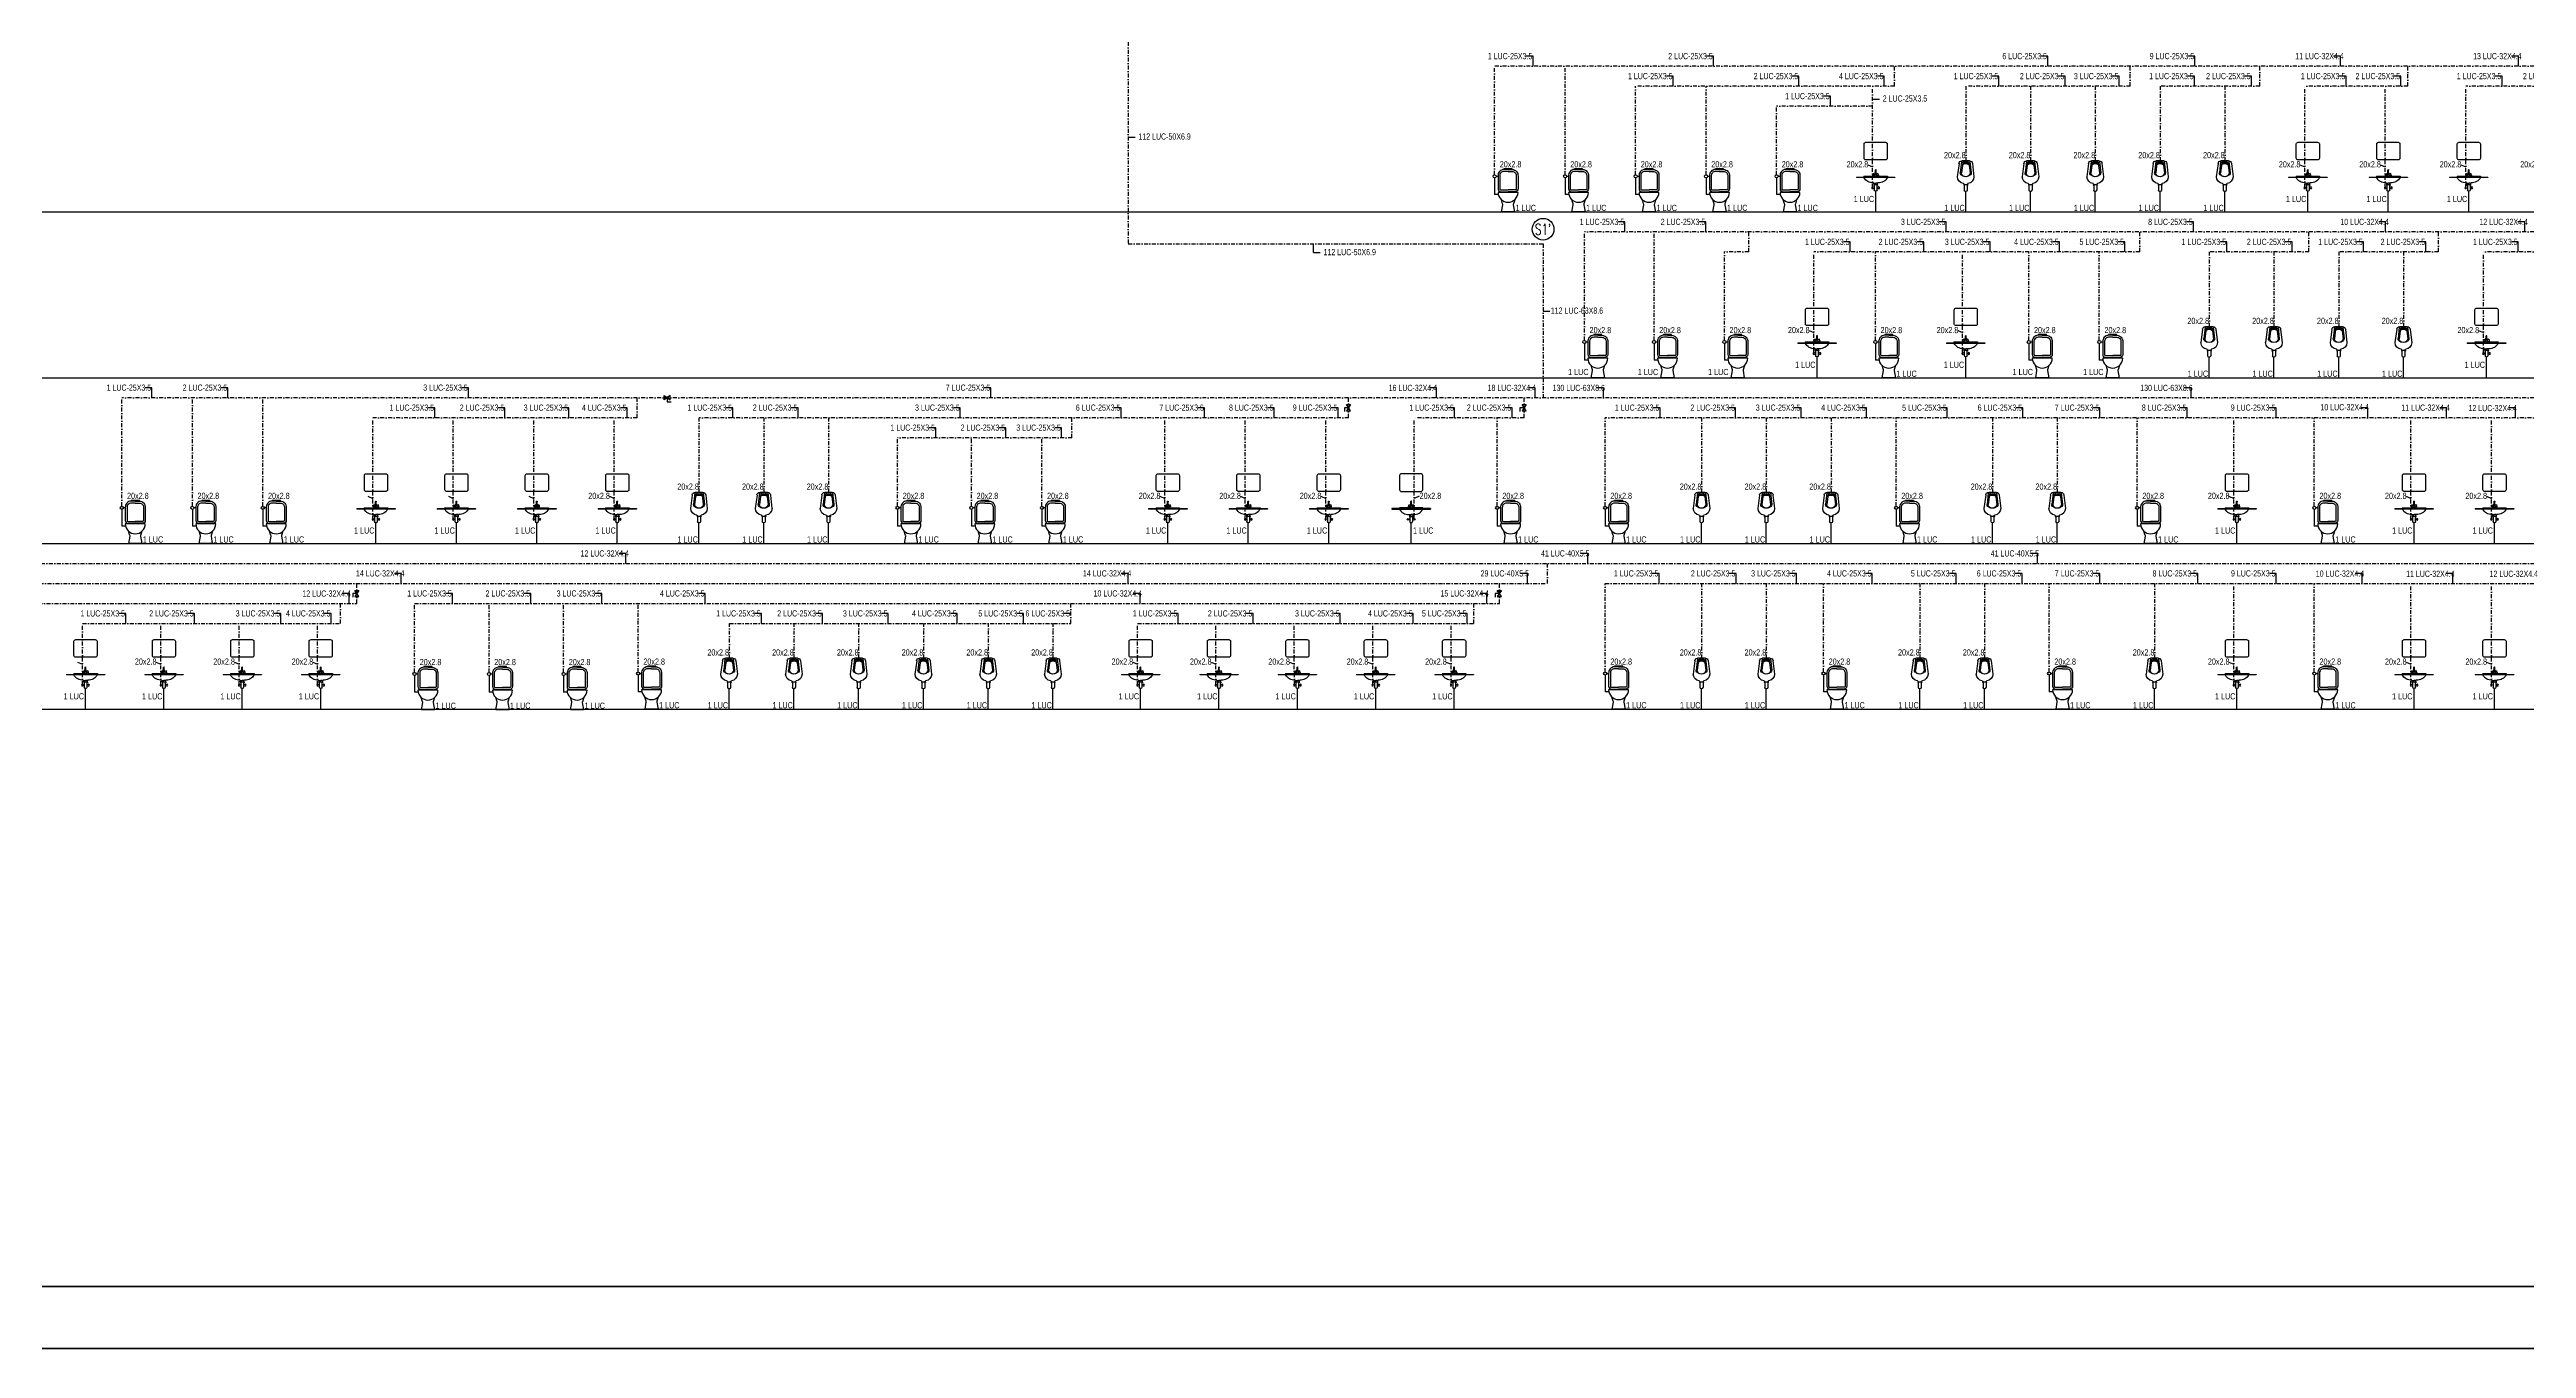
# Model space of a CAD drawing. Header units: centimetres. Extents: x 218267 to 248501, y -42006 to -33806.
# Drawn here: x 224971 to 232963, y -42006 to -37814 of the extents above; entities that cross this region are included whole.
import ezdxf
from ezdxf.enums import TextEntityAlignment as Align

# ---------------------------------------------------------------- set-up
doc = ezdxf.new("R2010")
doc.units = ezdxf.units.CM
doc.header["$LTSCALE"] = 0.2
doc.linetypes.add('DASHDOT', pattern=[25.4, 12.7, -6.35, 0, -6.35])
doc.layers.get('0').update_dxf_attribs({"color": 252})
for name, color, linetype, lineweight in [('1-BASLIK', 53, 'Continuous', 25), ('ST-TEMIZ-CAP', 95, 'Continuous', 30), ('ST-VANA', 100, 'Continuous', 25)]:
    doc.layers.add(name, color=color, linetype=linetype, lineweight=lineweight)
for name, color, linetype in [('ST-ARMATUR-TEMİZSU', 92, 'Continuous'), ('ST-ARMATÜR-TEMIZ-YUKBİRİMİ', 74, 'Continuous'), ('ST-SU', 4, 'DASHDOT'), ('ST-TEMIZ-SOGUKSU-YUKBIRIMI', 61, 'Continuous'), ('ST-TEMİZSU-KOLON-NO', 43, 'Continuous')]:
    doc.layers.add(name, color=color, linetype=linetype)
doc.styles.add('ARIAL', font='arial.ttf')
doc.styles.add('ARIAL1', font='romans.shx', dxfattribs={"width": 0.7})

# ---------------------------------------------------------------- blocks, each defined once
blk = doc.blocks.new('C1')
at = {"color": 7}
for p, q in [((-17, 6), (-15, 17)), ((-8, 5), (-16, 5)), ((-13, 17), (-5, 13)), ((-3, 1), (-8, 5)), ((-4, 12), (-5, 11)), ((-4, 10), (-2, 38)), ((4, 10), (2, 38)), ((3, 1), (8, 5)), ((4, 12), (5, 11)), ((5, 8), (4, 9)), ((13, 17), (5, 13)), ((8, 5), (16, 5)), ((17, 6), (15, 17))]:
    blk.add_line(p, q, dxfattribs=at)
for centre in [(-14, 11), (14, 11)]:
    blk.add_circle(centre, 0.88, dxfattribs=at)
for centre, radius, start, end in [((-16, 6), 0.88, 167.8993, 267.2751), ((-14, 16), 0.88, 62.4591, 167.8993), ((-12, 12), 7.91, 303.0945, 5.5175), ((-5, 12), 0.88, 18.7175, 62.4591), ((-6, 10), 1.76, 285.1367, 0), ((0, 5), 5.28, 240.2573, 299.7427), ((0, 37), 2.64, 34.3306, 147.3598), ((0, 35), 2.64, 34.3306, 147.3598), ((6, 10), 1.76, 180, 228.4344), ((5, 12), 0.88, 117.5409, 161.2825), ((12, 12), 7.91, 174.4825, 236.9055), ((14, 16), 0.88, 12.1007, 117.5409), ((16, 6), 0.88, 272.7249, 12.1007)]:
    blk.add_arc(centre, radius, start, end, dxfattribs=at)
blk = doc.blocks.new('N5')
at = {"color": 7}
for p, q in [((2055, 169), (1869, 169)), ((1869, 169), (1869, 166)), ((1869, 166), (2055, 166)), ((1953, 140), (1962, 140)), ((1953, 131), (1956, 131)), ((1953, 131), (1953, 128)), ((1953, 128), (1956, 128)), ((1954, 134), (1954, 131)), ((1954, 131), (1970, 131)), ((1956, 128), (1956, 123)), ((1956, 128), (1956, 106)), ((1971, 140), (1962, 140)), ((1969, 131), (1971, 131)), ((1969, 128), (1971, 128)), ((1969, 128), (1969, 106)), ((1970, 134), (1970, 131)), ((1971, 131), (1971, 128)), ((2055, 169), (2055, 166)), ((1961, 100), (1963, 100)), ((1962, 0), (1962, 100))]:
    blk.add_line(p, q, dxfattribs=at)
for p, q in [((2019, 173), (1905, 173)), ((1905, 173), (1905, 169)), ((1955, 133), (1954, 138)), ((1962, 133), (1955, 133)), ((1962, 133), (1970, 133)), ((1970, 133), (1971, 138)), ((2019, 173), (2019, 169))]:
    blk.add_line(p, q)
at = {"linetype": 'Continuous'}
blk.add_lwpolyline([(1915, 337, 0.414214), (1906, 329), (1906, 260, 0.414214), (1915, 252), (2009, 252, 0.414214), (2018, 260), (2018, 329, 0.414214), (2009, 337)], format="xyb", close=True, dxfattribs=at)
at = {"color": 7}
for centre in [(1947, 117), (1977, 117)]:
    blk.add_circle(centre, 4, dxfattribs=at)
for centre, radius, start, end in [((1949, 190), 49.7, 207.8416, 272.096), ((1951, 137), 2.43, 10, 92.096), ((1973, 137), 2.43, 87.904, 170), ((1975, 190), 49.7, 267.904, 332.1584)]:
    blk.add_arc(centre, radius, start, end)
for centre, start, end in [((1961, 106), 180, 270), ((1963, 106), 270, 0)]:
    blk.add_arc(centre, 5.5, start, end, dxfattribs=at)
at = {"linetype": 'Continuous', "xscale": 0.8, "yscale": 0.8, "zscale": 0.8}
blk.add_blockref('C1', (1962, 173), dxfattribs=at)
blk = doc.blocks.new('LAVABO-KS')
blk.add_blockref('N5', (-1962, 0))
blk = doc.blocks.new('C10')
for p, q in [((-19, 233), (-25, 180)), ((-17, 235), (17, 235)), ((19, 233), (25, 180)), ((-31, 223), (-38, 162)), ((-14, 227), (-20, 180)), ((14, 227), (20, 180)), ((31, 223), (39, 162))]:
    blk.add_line(p, q)
at = {"color": 7}
for p, q in [((-9, 125), (-7, 125)), ((-9, 125), (-9, 123)), ((-9, 123), (-7, 123)), ((-8, 128), (-8, 125)), ((-8, 125), (8, 125)), ((-7, 123), (-7, 118)), ((-7, 123), (-7, 100)), ((7, 125), (9, 125)), ((7, 123), (9, 123)), ((7, 123), (7, 100)), ((8, 128), (8, 125)), ((9, 125), (9, 123)), ((-1, 94), (1, 94)), ((0, 0), (0, 94))]:
    blk.add_line(p, q, dxfattribs=at)
for centre, radius, start, end in [((-18, 222), 13.2, 90, 173.0888), ((-17, 233), 2.2, 90, 173.0888), ((-12, 227), 2.2, 122.6699, 173.0888), ((0, 209), 24.1, 57.3301, 122.6699), ((12, 227), 2.2, 6.9112, 57.3301), ((17, 233), 2.2, 6.9112, 90), ((18, 222), 13.2, 6.9112, 90), ((-7, 162), 31.1, 180, 263.9639), ((-14, 179), 11, 173.0888, 226.6421), ((0, 194), 31.9, 226.6421, 313.3579), ((0, 182), 19.9, 187.4682, 352.5318), ((0, 203), 24.1, 57.3301, 122.6699), ((0, 199), 24.1, 57.3301, 122.6699), ((7, 162), 31.1, 276.0361, 360), ((14, 179), 11, 313.3579, 6.9112)]:
    blk.add_arc(centre, radius, start, end)
for centre, radius, start, end in [((-11, 128), 3.3, 0, 83.9639), ((11, 128), 3.3, 96.0361, 180), ((-1, 100), 5.5, 180, 270), ((1, 100), 5.5, 270, 0)]:
    blk.add_arc(centre, radius, start, end, dxfattribs=at)
blk = doc.blocks.new('KLOZET-KS')
for points in [[(0, 137), (-13.2, 137, 0.435412), (-32.2, 115.8), (-32.2, 74.7, 0.414214), (-22.7, 65.1), (0, 65.1)], [(0, 137), (13.2, 137, -0.435412), (32.2, 115.8), (32.2, 74.7, -0.414214), (22.7, 65.1), (0, 65.1)], [(21.5, 39.4), (17.3, 25.7, 0.102282), (17, 23.2), (21.1, 0), (-21.1, 0), (-17, 23.2, 0.102282), (-17.3, 25.7), (-21.5, 39.4)]]:
    blk.add_lwpolyline(points, format="xyb")
at = {"color": 7}
for points in [[(0, 130.6), (-13.2, 130.6, 0.432063), (-26.7, 115.8), (-26.7, 74.9, 0.414214), (-23.4, 71.5), (0, 71.5)], [(0, 130.6), (13.2, 130.6, -0.432063), (26.7, 115.8), (26.7, 74.9, -0.414214), (23.4, 71.5), (0, 71.5)]]:
    blk.add_lwpolyline(points, format="xyb", dxfattribs=at)
blk.add_lwpolyline([(13.2, 137), (13.2, 139.1), (0, 139.1), (-13.2, 139.1), (-13.2, 137)], dxfattribs=at)
blk.add_lwpolyline([(32.2, 63), (-32.2, 63)])
blk.add_circle((-43.3, 115.2), 5)
blk.add_arc((0, 63.4), 32.2, 180.63884, 359.36116)
at = {"layer": 'ST-SU', "ltscale": 30}
for p, q in [((-43.3, 110.2), (-43.3, 56.2)), ((-38.3, 115.8), (-32.2, 115.8)), ((-31.4, 56.2), (-43.3, 56.2))]:
    blk.add_line(p, q, dxfattribs=at)
blk = doc.blocks.new('Z1')
at = {"linetype": 'Continuous'}
blk.add_lwpolyline([(-5, 0), (-5, 6.7), (-11.1, 6.7)], dxfattribs=at)
blk.add_lwpolyline([(-10, -3.3), (0, 3.3), (0, -3.3), (-10, 3.3)], close=True, dxfattribs=at)
blk = doc.blocks.new('SN')
blk.add_circle((0, 0), 30)
at = {"ltscale": 50, "style": 'ARIAL1', "width": 0.7}
blk.add_attdef('NO', text='', height=30, dxfattribs=at).set_placement((0, 0), align=Align.MIDDLE_CENTER)
blk = doc.blocks.new('UP_ANTET_01')
at = {"lineweight": 50}
for points in [[(612803.5, 97965.8), (612803.5, 106165.8), (643037.4, 106165.8), (643037.4, 97965.8)], [(640137.4, 98165.8), (613003.5, 98165.8), (613003.5, 105965.8), (640137.4, 105965.8)]]:
    blk.add_lwpolyline(points, close=True, dxfattribs=at)

msp = doc.modelspace()

# ---------------------------------------------------------------- linework, layer by layer
at = {"layer": 'ST-SU', "ltscale": 5}
for p, q in [((228451.5, -36182.2), (228451.5, -38441)), ((229633.5, -38217.4, 0), (229633.5, -37867.2, 0)), ((236761.2, -37867.2, 0), (229633.5, -37867.2, 0)), ((229861, -38217.4, 0), (229861, -37867.2)), ((230923.9, -37931.7, 0), (230923.9, -37867.2, 0)), ((231684.8, -37931.7, 0), (231684.8, -37867.2)), ((232102.7, -37931.7, 0), (232102.7, -37867.2)), ((232579.8, -37931.7), (232579.8, -37867.2)), ((230088.4, -38217.4, 0), (230088.4, -37931.7, 0)), ((230923.9, -37931.7, 0), (230088.4, -37931.7, 0)), ((230315.9, -38217.4, 0), (230315.9, -37931.7, 0)), ((230853.2, -38259.7, 0), (230853.1, -37931.7)), ((231154.8, -38173.2, 0), (231154.8, -37931.7, 0)), ((231684.8, -37931.7, 0), (231154.8, -37931.7, 0)), ((231363.8, -38173.2, 0), (231363.8, -37931.7, 0)), ((231572.7, -38173.2, 0), (231572.7, -37931.7, 0)), ((231781.7, -38173.2, 0), (231781.7, -37931.7, 0)), ((232102.7, -37931.7, 0), (231781.7, -37931.7, 0)), ((231990.7, -38173.2, 0), (231990.7, -37931.7, 0)), ((232247.8, -38259.7, 0), (232247.7, -37931.7)), ((232579.8, -37931.7, 0), (232247.7, -37931.7, 0)), ((232507.4, -38259.7, 0), (232507.3, -37931.7)), ((232767, -38259.7, 0), (232767, -37931.7)), ((233360.2, -37931.7, 0), (232767, -37931.7, 0)), ((230543.3, -38217.4, 0), (230543.3, -37996.3, 0)), ((230853.1, -37996.3, 0), (230543.3, -37996.3, 0)), ((228451.5, -38441), (229790.1, -38441)), ((229790.1, -38441), (229790.1, -38937.2)), ((236761.2, -38402.2, 0), (229923.2, -38402.2, 0)), ((229923.2, -38752.4), (229923.2, -38402.2)), ((230148.1, -38752.4), (230148.1, -38402.2)), ((230453.8, -38466.7), (230453.8, -38402.2)), ((231715.1, -38466.7, 0), (231715.1, -38402.2, 0)), ((232261.3, -38466.7), (232261.3, -38402.2)), ((232679.2, -38466.7), (232679.2, -38402.2)), ((230374.8, -38752.4), (230374.8, -38466.7)), ((230453.8, -38466.7, 0), (230374.8, -38466.7, 0)), ((231715.1, -38466.7, 0), (230663.9, -38466.7, 0)), ((230663.9, -38794.7, 0), (230663.9, -38466.7)), ((230862.2, -38752.4), (230862.2, -38466.7)), ((231143.8, -38794.7, 0), (231143.7, -38466.7)), ((231357.3, -38752.4), (231357.3, -38466.7)), ((231584.7, -38752.4), (231584.7, -38466.7)), ((232261.3, -38466.7, 0), (231940.3, -38466.7)), ((231940.3, -38708.2), (231940.3, -38466.7, 0)), ((232149.2, -38708.2), (232149.2, -38466.7, 0)), ((232679.2, -38466.7, 0), (232358.2, -38466.7, 0)), ((232358.2, -38708.2), (232358.2, -38466.7, 0)), ((232567.2, -38708.2), (232567.2, -38466.7, 0)), ((233156.3, -38466.7, 0), (232824.2, -38466.7, 0)), ((232824.3, -38794.7), (232824.2, -38466.7)), ((236761.2, -38937.2), (225204.1, -38937.2)), ((225204.1, -39287.4), (225204.1, -38937.2)), ((225431.5, -39287.4), (225431.5, -38937.2)), ((225659, -39287.4), (225659, -38937.2, 0)), ((226866.7, -39001.7), (226013.9, -39001.7)), ((226014, -39329.7), (226013.9, -39001.7, 0)), ((226273.6, -39329.7), (226273.5, -39001.7, 0)), ((226533.2, -39329.7), (226533.2, -39001.7, 0)), ((226792.8, -39329.7), (226792.8, -39001.7, 0)), ((226866.7, -39001.7), (226866.7, -38937.2)), ((229162.4, -39001.7), (227067.3, -39001.7)), ((227067.3, -39243.2), (227067.3, -39001.7, 0)), ((227276.3, -39243.2), (227276.3, -39001.7, 0)), ((227485.3, -39243.2), (227485.3, -39001.7, 0)), ((228269.7, -39066.3, 0), (228269.7, -39001.7, 0)), ((228569.3, -39329.7), (228569.2, -39001.7)), ((228828.9, -39329.7), (228828.9, -39001.7)), ((229088.6, -39329.7), (229088.5, -39001.7, 0)), ((229162.4, -39001.7), (229162.4, -38937.2, 0)), ((229728.8, -39001.7), (229374.3, -39001.7)), ((229374.3, -39329.7, 0), (229374.3, -39001.7, 0)), ((229641.8, -39287.4, 0), (229641.8, -39001.7, 0)), ((229728.8, -39001.7), (229728.8, -38937.2)), ((233183.5, -39001.7), (229990.4, -39001.7)), ((229990.4, -39287.4, 0), (229990.4, -39001.7, 0)), ((230302.2, -39243.2), (230302.2, -39001.7, 0)), ((230511.2, -39243.2), (230511.2, -39001.7, 0)), ((230720.2, -39243.2), (230720.2, -39001.7, 0)), ((230929.1, -39287.4, 0), (230929.1, -39001.7, 0)), ((231241, -39243.2), (231241, -39001.7, 0)), ((231449.9, -39243.2), (231449.9, -39001.7, 0)), ((231707, -39287.4), (231707, -39001.7)), ((232018.9, -39329.7), (232018.8, -39001.7)), ((232278.4, -39287.4), (232278.4, -39001.7)), ((232590.3, -39329.7), (232590.3, -39001.7)), ((232850, -39329.7), (232849.9, -39001.7)), ((228269.7, -39066.3), (227706.9, -39066.3)), ((227706.9, -39287.4), (227706.9, -39066.3)), ((227945.3, -39287.4), (227945.3, -39066.3)), ((228172.7, -39287.4), (228172.7, -39066.3)), ((220404.1, -39472.2, 0), (238428.8, -39472.2)), ((229804.2, -39536.7), (229804.2, -39472.2)), ((222235.7, -39536.7), (229804.2, -39536.7)), ((225962.5, -39601.3), (225962.5, -39536.7, 0)), ((229648.8, -39601.3), (229648.8, -39536.7, 0)), ((229990.4, -39822.4, 0), (229990.4, -39536.7, 0)), ((229990.4, -39536.7), (233183.5, -39536.7)), ((230302.2, -39778.2), (230302.2, -39536.7, 0)), ((230511.2, -39778.2), (230511.2, -39536.7, 0)), ((230694.7, -39822.4, 0), (230694.7, -39536.7, 0)), ((231006.6, -39778.2), (231006.6, -39536.7, 0)), ((231215.5, -39778.2), (231215.5, -39536.7, 0)), ((231422.9, -39822.4), (231422.9, -39536.7)), ((231763.8, -39778.2), (231763.8, -39536.7, 0)), ((232018.9, -39864.7), (232018.8, -39536.7)), ((232278.4, -39822.4), (232278.4, -39536.7)), ((232590.3, -39864.7), (232590.3, -39536.7)), ((232850, -39864.7), (232849.9, -39536.7)), ((222793.8, -39601.3), (225962.5, -39601.3)), ((225909.1, -39665.8), (225909.1, -39601.3)), ((226148.5, -39823.9), (226148.5, -39601.3)), ((226148.5, -39601.3), (229648.8, -39601.3)), ((226389, -39823.9), (226389, -39601.3)), ((226629.5, -39823.9), (226629.5, -39601.3)), ((226870, -39822.4), (226870, -39601.3)), ((228265.7, -39665.8), (228265.7, -39601.3)), ((229566.4, -39665.8), (229566.4, -39601.3)), ((225077, -39864.7, 0), (225077, -39665.8, 0)), ((225077, -39665.8), (225909.1, -39665.8)), ((225329.9, -39864.7, 0), (225329.9, -39665.8, 0)), ((225582.8, -39864.7, 0), (225582.8, -39665.8, 0)), ((225835.8, -39864.7), (225835.7, -39665.8, 0)), ((227164.6, -39778.3), (227164.6, -39665.8)), ((227164.6, -39665.8), (228265.7, -39665.8)), ((227373.6, -39778.3), (227373.6, -39665.8)), ((227582.5, -39778.2), (227582.5, -39665.8)), ((227791.5, -39778.2), (227791.5, -39665.8)), ((228000.5, -39778.2), (228000.5, -39665.8)), ((228209.4, -39778.2), (228209.4, -39665.8)), ((228481.4, -39864.7, 0), (228481.4, -39665.8, 0)), ((228481.4, -39665.8), (229566.4, -39665.8)), ((228734.3, -39864.7, 0), (228734.3, -39665.8, 0)), ((228987.3, -39864.7, 0), (228987.2, -39665.8, 0)), ((229240.2, -39864.7, 0), (229240.2, -39665.8, 0)), ((229493.1, -39864.7), (229493.1, -39665.8, 0))]:
    msp.add_line(p, q, dxfattribs=at)
at = {"layer": 'ST-TEMIZ-CAP', "transparency": 33554687}
for p, q in [((230837.4, -38185.5, 0), (230853.2, -38192, 0)), ((232232, -38185.5, 0), (232247.8, -38192, 0)), ((232491.6, -38185.5, 0), (232507.4, -38192, 0)), ((232751.3, -38185.5, 0), (232767, -38192, 0)), ((230648.2, -38720.5, 0), (230663.9, -38727, 0)), ((231128, -38720.5, 0), (231143.8, -38727, 0)), ((232808.5, -38720.5), (232824.3, -38727)), ((225998.2, -39255.5), (226014, -39262)), ((226257.8, -39255.5), (226273.6, -39262)), ((226517.5, -39255.5), (226533.2, -39262)), ((226777.1, -39255.5), (226792.8, -39262)), ((228553.5, -39255.5), (228569.3, -39262)), ((228813.2, -39255.5), (228828.9, -39262)), ((229072.8, -39255.5), (229088.6, -39262)), ((229390, -39255.5, 0), (229374.3, -39262, 0)), ((232003.1, -39255.5), (232018.9, -39262)), ((232574.6, -39255.5), (232590.3, -39262)), ((232834.2, -39255.5), (232850, -39262)), ((225061.2, -39790.5, 0), (225077, -39797, 0)), ((225314.2, -39790.5, 0), (225329.9, -39797, 0)), ((225567.1, -39790.5, 0), (225582.8, -39797, 0)), ((225820, -39790.5), (225835.8, -39797)), ((228465.7, -39790.5, 0), (228481.4, -39797, 0)), ((228718.6, -39790.5, 0), (228734.3, -39797, 0)), ((228971.5, -39790.5, 0), (228987.3, -39797, 0)), ((229224.4, -39790.5, 0), (229240.2, -39797, 0)), ((229477.4, -39790.5), (229493.1, -39797)), ((232003.1, -39790.5), (232018.9, -39797)), ((232574.6, -39790.5), (232590.3, -39797)), ((232834.2, -39790.5), (232850, -39797))]:
    msp.add_line(p, q, dxfattribs=at)
at = {"layer": 'ST-TEMIZ-CAP', "color": 7, "lineweight": -3}
for p, q in [((219077.2, -38337.7), (244991.5, -38337.7)), ((219077.2, -38872.7), (244991.5, -38872.7)), ((219077.2, -39407.7), (244991.5, -39407.7)), ((219077.2, -39942.7), (244991.5, -39942.7))]:
    msp.add_line(p, q, dxfattribs=at)
at = {"layer": 'ST-TEMIZ-SOGUKSU-YUKBIRIMI', "transparency": 33554687}
for p, q in [((229757.7, -37834.9, 0), (229735.6, -37834.9, 0)), ((229757.7, -37867.2, 0), (229757.7, -37834.9, 0)), ((230339.7, -37834.9, 0), (230317.6, -37834.9, 0)), ((230339.7, -37867.2, 0), (230339.7, -37834.9, 0)), ((231418.1, -37834.9, 0), (231396, -37834.9, 0)), ((231418.1, -37867.2, 0), (231418.1, -37834.9, 0)), ((231893.2, -37834.9, 0), (231871.1, -37834.9, 0)), ((231893.2, -37867.2, 0), (231893.2, -37834.9, 0)), ((232363, -37834.9, 0), (232340.9, -37834.9, 0)), ((232363, -37867.2, 0), (232363, -37834.9, 0)), ((232936.9, -37834.9, 0), (232914.8, -37834.9, 0)), ((232936.9, -37867.2, 0), (232936.9, -37834.9, 0)), ((230209.9, -37899.5, 0), (230187.8, -37899.5, 0)), ((230209.9, -37931.7, 0), (230209.9, -37899.5, 0)), ((230615.5, -37899.5, 0), (230593.4, -37899.5, 0)), ((230615.5, -37931.7, 0), (230615.5, -37899.5, 0)), ((230890.8, -37899.5, 0), (230868.7, -37899.5, 0)), ((230890.8, -37931.7, 0), (230890.8, -37899.5, 0)), ((231260.9, -37899.5, 0), (231238.8, -37899.5, 0)), ((231260.9, -37931.7, 0), (231260.9, -37899.5, 0)), ((231474.5, -37899.5, 0), (231452.4, -37899.5, 0)), ((231474.5, -37931.7, 0), (231474.5, -37899.5, 0)), ((231648.8, -37899.5, 0), (231626.7, -37899.5, 0)), ((231648.8, -37931.7, 0), (231648.8, -37899.5, 0)), ((231891.7, -37899.5, 0), (231869.6, -37899.5, 0)), ((231891.7, -37931.7, 0), (231891.7, -37899.5, 0)), ((232075.4, -37899.5, 0), (232053.3, -37899.5, 0)), ((232075.4, -37931.7, 0), (232075.4, -37899.5, 0)), ((232381, -37899.5, 0), (232358.9, -37899.5, 0)), ((232381, -37931.7, 0), (232381, -37899.5, 0)), ((232557.7, -37899.5, 0), (232535.6, -37899.5, 0)), ((232557.7, -37931.7, 0), (232557.7, -37899.5, 0)), ((232884.2, -37899.5, 0), (232862.1, -37899.5, 0)), ((232884.2, -37931.7, 0), (232884.2, -37899.5, 0)), ((230717, -37964, 0), (230694.9, -37964, 0)), ((230717, -37996.3, 0), (230717, -37964, 0)), ((230853.1, -37973.5), (230875.2, -37973.5)), ((228451.5, -38096.2), (228473.6, -38096.2)), ((229049, -38469.1), (229049, -38441)), ((230054.1, -38369.9, 0), (230032, -38369.9, 0)), ((230054.1, -38402.2, 0), (230054.1, -38369.9, 0)), ((230315.5, -38369.9, 0), (230293.4, -38369.9, 0)), ((230315.5, -38402.2, 0), (230315.5, -38369.9, 0)), ((230781, -38434.5, 0), (230758.9, -38434.5, 0)), ((230781, -38466.7, 0), (230781, -38434.5, 0)), ((231018.7, -38434.5, 0), (230996.6, -38434.5, 0)), ((231018.7, -38466.7, 0), (231018.7, -38434.5, 0)), ((231090.6, -38369.9, 0), (231068.5, -38369.9, 0)), ((231090.6, -38402.2, 0), (231090.6, -38369.9, 0)), ((231232.5, -38434.5, 0), (231210.4, -38434.5, 0)), ((231232.5, -38466.7, 0), (231232.5, -38434.5, 0)), ((231455.9, -38434.5, 0), (231433.8, -38434.5, 0)), ((231455.9, -38466.7, 0), (231455.9, -38434.5, 0)), ((231666.6, -38434.5, 0), (231644.5, -38434.5, 0)), ((231666.6, -38466.7, 0), (231666.6, -38434.5, 0)), ((231888.2, -38369.9, 0), (231866.1, -38369.9, 0)), ((231888.2, -38402.2, 0), (231888.2, -38369.9, 0)), ((231996.3, -38434.5, 0), (231974.2, -38434.5, 0)), ((231996.3, -38466.7, 0), (231996.3, -38434.5, 0)), ((232206.7, -38434.5, 0), (232184.6, -38434.5, 0)), ((232206.7, -38466.7, 0), (232206.7, -38434.5, 0)), ((232437.2, -38434.5, 0), (232415.1, -38434.5, 0)), ((232437.2, -38466.7, 0), (232437.2, -38434.5, 0)), ((232508.5, -38369.9, 0), (232486.4, -38369.9, 0)), ((232508.5, -38402.2, 0), (232508.5, -38369.9, 0)), ((232638.4, -38434.5, 0), (232616.3, -38434.5, 0)), ((232638.4, -38466.7, 0), (232638.4, -38434.5, 0)), ((232936.7, -38434.5, 0), (232914.6, -38434.5, 0)), ((232957.3, -38369.9, 0), (232935.2, -38369.9, 0)), ((232936.7, -38466.7, 0), (232936.7, -38434.5, 0)), ((232957.3, -38402.2, 0), (232957.3, -38369.9, 0)), ((229049, -38469.1), (229071.1, -38469.1)), ((229790.1, -38657.9), (229812.2, -38657.9)), ((225301, -38904.9), (225278.9, -38904.9)), ((225301, -38937.2), (225301, -38904.9)), ((225546.3, -38904.9), (225524.2, -38904.9)), ((225546.3, -38937.2), (225546.3, -38904.9)), ((226322.4, -38904.9), (226300.4, -38904.9)), ((226322.4, -38937.2), (226322.4, -38904.9)), ((228008.3, -38904.9), (227986.2, -38904.9)), ((228008.3, -38937.2), (228008.3, -38904.9)), ((229445.7, -38904.9), (229423.6, -38904.9)), ((229445.7, -38937.2), (229445.7, -38904.9)), ((229764.9, -38904.9), (229742.8, -38904.9)), ((229764.9, -38937.2), (229764.9, -38904.9)), ((229984.7, -38904.9), (229962.6, -38904.9)), ((229984.7, -38937.2), (229984.7, -38904.9)), ((231880.9, -38904.9), (231858.8, -38904.9)), ((231880.9, -38937.2), (231880.9, -38904.9)), ((226213.9, -38969.5), (226191.8, -38969.5)), ((226213.9, -39001.7), (226213.9, -38969.5)), ((226440.3, -38969.5), (226418.2, -38969.5)), ((226440.3, -39001.7), (226440.3, -38969.5)), ((226646.7, -38969.5), (226624.6, -38969.5)), ((226646.7, -39001.7), (226646.7, -38969.5)), ((226834.7, -38969.5), (226812.6, -38969.5)), ((226834.7, -39001.7), (226834.7, -38969.5)), ((227175.1, -38969.5), (227153, -38969.5)), ((227175.1, -39001.7), (227175.1, -38969.5)), ((227385.9, -38969.5), (227363.8, -38969.5)), ((227385.9, -39001.7), (227385.9, -38969.5)), ((227909.5, -38969.5), (227887.4, -38969.5)), ((227909.5, -39001.7), (227909.5, -38969.5)), ((228428.2, -38969.5), (228406.1, -38969.5)), ((228428.2, -39001.7), (228428.2, -38969.5)), ((228697.8, -38969.5), (228675.8, -38969.5)), ((228697.8, -39001.7), (228697.8, -38969.5)), ((228922.5, -38969.5), (228900.4, -38969.5)), ((228922.5, -39001.7), (228922.5, -38969.5)), ((229128.2, -38969.5), (229106.1, -38969.5)), ((229128.2, -39001.7), (229128.2, -38969.5)), ((229504.6, -38969.5), (229482.5, -38969.5)), ((229504.6, -39001.7), (229504.6, -38969.5)), ((229689.9, -38969.5), (229667.8, -38969.5)), ((229689.9, -39001.7), (229689.9, -38969.5)), ((230167.6, -38969.5), (230145.5, -38969.5)), ((230167.6, -39001.7), (230167.6, -38969.5)), ((230411.3, -38969.5), (230389.2, -38969.5)), ((230411.3, -39001.7), (230411.3, -38969.5)), ((230622.3, -38969.5), (230600.2, -38969.5)), ((230622.3, -39001.7), (230622.3, -38969.5)), ((230833.2, -38969.5), (230811.1, -38969.5)), ((230833.2, -39001.7), (230833.2, -38969.5)), ((231094.3, -38969.5), (231072.2, -38969.5)), ((231094.3, -39001.7), (231094.3, -38969.5)), ((231338.1, -38969.5), (231316, -38969.5)), ((231338.1, -39001.7), (231338.1, -38969.5)), ((231586.9, -38969.5), (231564.8, -38969.5)), ((231586.9, -39001.7), (231586.9, -38969.5)), ((231868, -38969.5), (231845.9, -38969.5)), ((231868, -39001.7), (231868, -38969.5)), ((232155, -38969.5), (232132.9, -38969.5)), ((232155, -39001.7), (232155, -38969.5)), ((232450.7, -38969.5), (232428.6, -38969.5)), ((232450.7, -39001.7), (232450.7, -38969.5)), ((232705.3, -38969.5), (232683.2, -38969.5)), ((232705.3, -39001.7), (232705.3, -38969.5)), ((232928.1, -38969.5), (232906, -38969.5)), ((232928.1, -39001.7), (232928.1, -38969.5)), ((227830, -39034), (227807.9, -39034)), ((227830, -39066.3), (227830, -39034)), ((228056.4, -39034), (228034.3, -39034)), ((228056.4, -39066.3), (228056.4, -39034)), ((228236.1, -39034), (228214, -39034)), ((228236.1, -39066.3), (228236.1, -39034)), ((226830.2, -39439.9), (226808.1, -39439.9)), ((226830.2, -39472.2), (226830.2, -39439.9)), ((229934.3, -39439.9), (229912.2, -39439.9)), ((229934.3, -39472.2), (229934.3, -39439.9)), ((231385.4, -39439.9), (231363.3, -39439.9)), ((231385.4, -39472.2), (231385.4, -39439.9)), ((226105.4, -39504.5), (226083.3, -39504.5)), ((226105.4, -39536.7), (226105.4, -39504.5)), ((228451.1, -39504.5), (228429, -39504.5)), ((228451.1, -39536.7), (228451.1, -39504.5)), ((229739.3, -39504.5), (229717.2, -39504.5)), ((229739.3, -39536.7), (229739.3, -39504.5)), ((230164.2, -39504.5), (230142.1, -39504.5)), ((230164.2, -39536.7), (230164.2, -39504.5)), ((230412.7, -39504.5), (230390.6, -39504.5)), ((230412.7, -39536.7), (230412.7, -39504.5)), ((230607.1, -39504.5), (230585, -39504.5)), ((230607.1, -39536.7), (230607.1, -39504.5)), ((230852.1, -39504.5), (230830, -39504.5)), ((230852.1, -39536.7), (230852.1, -39504.5)), ((231122.9, -39504.5), (231100.8, -39504.5)), ((231122.9, -39536.7), (231122.9, -39504.5)), ((231335.3, -39504.5), (231313.2, -39504.5)), ((231335.3, -39536.7), (231335.3, -39504.5)), ((231586.9, -39504.5), (231564.8, -39504.5)), ((231586.9, -39536.7), (231586.9, -39504.5)), ((231902.5, -39504.5), (231880.4, -39504.5)), ((231902.5, -39536.7), (231902.5, -39504.5)), ((232155.6, -39504.5), (232133.6, -39504.5)), ((232155.6, -39536.7), (232155.6, -39504.5)), ((232432.4, -39504.5), (232410.3, -39504.5)), ((232432.4, -39536.7), (232432.4, -39504.5)), ((232725.3, -39504.5), (232703.2, -39504.5)), ((232725.3, -39536.7), (232725.3, -39504.5)), ((225216.4, -39633.6), (225194.3, -39633.6)), ((225216.4, -39665.8), (225216.4, -39633.6)), ((225438.1, -39633.6), (225416, -39633.6)), ((225438.1, -39665.8), (225438.1, -39633.6)), ((225717.4, -39633.6), (225695.3, -39633.6)), ((225717.4, -39665.8), (225717.4, -39633.6)), ((225879.4, -39633.6), (225857.3, -39633.6)), ((225879.4, -39665.8), (225879.4, -39633.6)), ((225937.9, -39569), (225915.8, -39569)), ((225937.9, -39601.3), (225937.9, -39569)), ((226271, -39569), (226248.9, -39569)), ((226271, -39601.3), (226271, -39569)), ((226523.7, -39569), (226501.7, -39569)), ((226523.7, -39601.3), (226523.7, -39569)), ((226752.9, -39569), (226730.8, -39569)), ((226752.9, -39601.3), (226752.9, -39569)), ((227086.4, -39569), (227064.3, -39569)), ((227086.4, -39601.3), (227086.4, -39569)), ((227267.8, -39633.6), (227245.7, -39633.6)), ((227267.8, -39665.8), (227267.8, -39633.6)), ((227464.9, -39633.6), (227442.8, -39633.6)), ((227464.9, -39665.8), (227464.9, -39633.6)), ((227676.9, -39633.6), (227654.8, -39633.6)), ((227676.9, -39665.8), (227676.9, -39633.6)), ((227899.6, -39633.6), (227877.5, -39633.6)), ((227899.6, -39665.8), (227899.6, -39633.6)), ((228113.8, -39633.6), (228091.7, -39633.6)), ((228113.8, -39665.8), (228113.8, -39633.6)), ((228265.7, -39633.6), (228243.6, -39633.6)), ((228489.4, -39569), (228467.3, -39569)), ((228489.4, -39601.3), (228489.4, -39569)), ((228612.1, -39633.6), (228590, -39633.6)), ((228612.1, -39665.8), (228612.1, -39633.6)), ((228854.2, -39633.6), (228832.1, -39633.6)), ((228854.2, -39665.8), (228854.2, -39633.6)), ((229135.5, -39633.6), (229113.4, -39633.6)), ((229135.5, -39665.8), (229135.5, -39633.6)), ((229371.1, -39633.6), (229349, -39633.6)), ((229371.1, -39665.8), (229371.1, -39633.6)), ((229545, -39633.6), (229522.9, -39633.6)), ((229545, -39665.8), (229545, -39633.6)), ((229608.8, -39569), (229586.7, -39569)), ((229608.8, -39601.3), (229608.8, -39569))]:
    msp.add_line(p, q, dxfattribs=at)

# ---------------------------------------------------------------- block references
at = {"layer": '1-BASLIK'}
msp.add_blockref('UP_ANTET_01', (-394536.1, -139971.4), dxfattribs=at)
at = {"layer": 'ST-ARMATUR-TEMİZSU', "transparency": 33554687, "xscale": -0.6666666666715173, "yscale": 0.6666666666715173, "zscale": 0.6666666666715173, "rotation": 359.9999999999962}
for p in [(230863.1, -38337.7, 0), (232257.7, -38337.7, 0), (232517.3, -38337.7, 0), (232776.9, -38337.7, 0), (230673.8, -38872.7, 0), (231153.7, -38872.7, 0), (232834.2, -38872.7), (226023.9, -39407.7), (226283.5, -39407.7), (226543.1, -39407.7), (226802.7, -39407.7), (228579.2, -39407.7), (228838.8, -39407.7), (229098.5, -39407.7), (232028.8, -39407.7), (232600.2, -39407.7), (232859.8, -39407.7), (225086.9, -39942.7, 0), (225339.8, -39942.7, 0), (225592.7, -39942.7, 0), (225845.7, -39942.7), (228491.3, -39942.7, 0), (228744.2, -39942.7, 0), (228997.2, -39942.7, 0), (229250.1, -39942.7, 0), (229503, -39942.7), (232028.8, -39942.7), (232600.2, -39942.7), (232859.8, -39942.7)]:
    msp.add_blockref('LAVABO-KS', p, dxfattribs=at)
at = {"layer": 'ST-ARMATUR-TEMİZSU', "transparency": 33554687}
for p in [(229676.8, -38337.7, 0), (229904.3, -38337.7, 0), (230131.7, -38337.7, 0), (230359.2, -38337.7, 0), (230586.6, -38337.7, 0), (229966.5, -38872.7), (230191.4, -38872.7), (230418.1, -38872.7), (230905.5, -38872.7), (231400.6, -38872.7), (231628, -38872.7), (225247.4, -39407.7), (225474.8, -39407.7), (225702.3, -39407.7), (227750.2, -39407.7), (227988.6, -39407.7), (228216, -39407.7), (229685.1, -39407.7, 0), (230033.7, -39407.7, 0), (230972.4, -39407.7, 0), (231750.3, -39407.7), (232321.7, -39407.7), (226191.7, -39944.1), (226432.3, -39944.1), (226672.8, -39944.1), (226913.3, -39942.7), (230033.7, -39942.7, 0), (230738, -39942.7, 0), (231466.2, -39942.7), (232321.7, -39942.7)]:
    msp.add_blockref('KLOZET-KS', p, dxfattribs=at)
for name, p, xscale, yscale, zscale in [('C10', (231153.7, -38337.7, 0), -0.7, 0.7, 0.7), ('C10', (231362.7, -38337.7, 0), -0.7, 0.7, 0.7), ('C10', (231571.6, -38337.7, 0), -0.7, 0.7, 0.7), ('C10', (231780.6, -38337.7, 0), -0.7, 0.7, 0.7), ('C10', (231989.6, -38337.7, 0), -0.7, 0.7, 0.7), ('C10', (231939.2, -38872.7), -0.7, 0.7, 0.7), ('C10', (232148.1, -38872.7), -0.7, 0.7, 0.7), ('C10', (232357.1, -38872.7), -0.7, 0.7, 0.7), ('C10', (232566.1, -38872.7), -0.7, 0.7, 0.7), ('LAVABO-KS', (229364.4, -39407.7, 0), 0.6666666666715173, 0.6666666666715173, 0.6666666666715173), ('C10', (227066.2, -39407.7), -0.7, 0.7, 0.7), ('C10', (227275.2, -39407.7), -0.7, 0.7, 0.7), ('C10', (227484.1, -39407.7), -0.7, 0.7, 0.7), ('C10', (230301.1, -39407.7), -0.7, 0.7, 0.7), ('C10', (230510.1, -39407.7), -0.7, 0.7, 0.7), ('C10', (230719.1, -39407.7), -0.7, 0.7, 0.7), ('C10', (231239.9, -39407.7), -0.7, 0.7, 0.7), ('C10', (231448.8, -39407.7), -0.7, 0.7, 0.7), ('C10', (227163.5, -39942.7), -0.7, 0.7, 0.7), ('C10', (227372.4, -39942.7), -0.7, 0.7, 0.7), ('C10', (227581.4, -39942.7), -0.7, 0.7, 0.7), ('C10', (227790.4, -39942.7), -0.7, 0.7, 0.7), ('C10', (227999.3, -39942.7), -0.7, 0.7, 0.7), ('C10', (228208.3, -39942.7), -0.7, 0.7, 0.7), ('C10', (230301.1, -39942.7), -0.7, 0.7, 0.7), ('C10', (230510.1, -39942.7), -0.7, 0.7, 0.7), ('C10', (231005.4, -39942.7), -0.7, 0.7, 0.7), ('C10', (231214.4, -39942.7), -0.7, 0.7, 0.7), ('C10', (231762.7, -39942.7), -0.7, 0.7, 0.7)]:
    msp.add_blockref(name, p, dxfattribs=dict(at, xscale=xscale, yscale=yscale, zscale=zscale))
at = {"layer": 'ST-TEMİZSU-KOLON-NO', "transparency": 33554687, "xscale": 1.166666666666667, "yscale": 1.166666666666667, "zscale": 1.166666666666667}
msp.add_blockref('SN', (229790.1, -38393.6), dxfattribs=at).add_auto_attribs({'NO': "S1'"})
at = {"layer": 'ST-VANA', "transparency": 33554687, "xscale": 1.999646730362478, "yscale": 1.999646730362478, "zscale": 1.999646730362478}
for p, rotation in [((226953.8, -38937.2), 179.9999623555812), ((229162.4, -38959.5, 0), 89.99996235558116), ((229728.8, -38959.5), 89.99996235558116), ((225962.5, -39559, 0), 89.99996235558116), ((229648.8, -39559), 89.99996235558116)]:
    msp.add_blockref('Z1', p, dxfattribs=dict(at, rotation=rotation))

# ---------------------------------------------------------------- texts
at = {"layer": 'ST-ARMATÜR-TEMIZ-YUKBİRİMİ', "transparency": 33554687, "style": 'ARIAL', "width": 0.8}
for p in [(229701.1, -38334.7, 0), (229928.5, -38334.7, 0), (230155.9, -38334.7, 0), (230383.4, -38334.7, 0), (230610.8, -38334.7, 0), (231084.4, -38334.7, 0), (231293.4, -38334.7, 0), (231502.4, -38334.7, 0), (231711.3, -38334.7, 0), (231920.3, -38334.7, 0), (229870.7, -38864.2), (230095.6, -38864.2), (230322.3, -38864.2), (230929.8, -38869.7), (231304.8, -38864.2), (231532.3, -38864.2), (231869.9, -38869.7), (232078.8, -38869.7), (232287.8, -38869.7), (232496.8, -38869.7), (225271.6, -39404.7), (225499, -39404.7), (225726.5, -39404.7), (226996.9, -39404.7), (227205.9, -39404.7), (227414.9, -39404.7), (227774.4, -39404.7), (228012.8, -39404.7), (228240.3, -39404.7), (229370.3, -39375.9, 0), (229709.3, -39404.7, 0), (230057.9, -39404.7, 0), (230231.8, -39404.7), (230440.8, -39404.7), (230649.8, -39404.7), (230996.6, -39404.7, 0), (231170.6, -39404.7), (231379.5, -39404.7), (231774.5, -39404.7), (232346, -39404.7), (226216, -39941.2), (226456.5, -39941.2), (226697, -39941.2), (226937.5, -39939.7), (227094.2, -39939.8), (227303.2, -39939.7), (227512.1, -39939.7), (227721.1, -39939.7), (227930.1, -39939.7), (228139, -39939.7), (230057.9, -39939.7, 0), (230231.8, -39939.7), (230440.8, -39939.7), (230762.2, -39939.7, 0), (230936.2, -39939.7), (231145.1, -39939.7), (231490.4, -39939.7), (231693.4, -39939.7), (232346, -39939.7)]:
    msp.add_text('1 LUC', height=20, dxfattribs=at).set_placement(p)
for p in [(230792.2, -38305.9, 0), (232186.8, -38305.9, 0), (232446.5, -38305.9, 0), (232706.1, -38305.9, 0), (230603, -38840.9, 0), (231082.8, -38840.9, 0), (232763.3, -38840.9), (225953, -39375.9), (226212.6, -39375.9), (226472.3, -39375.9), (226731.9, -39375.9), (228508.3, -39375.9), (228768, -39375.9), (229027.6, -39375.9), (231957.9, -39375.9), (232529.4, -39375.9), (232789, -39375.9), (225016, -39910.9, 0), (225269, -39910.9, 0), (225521.9, -39910.9, 0), (225774.8, -39910.9), (228420.5, -39910.9, 0), (228673.4, -39910.9, 0), (228926.3, -39910.9, 0), (229179.3, -39910.9, 0), (229432.2, -39910.9), (231957.9, -39910.9), (232529.4, -39910.9), (232789, -39910.9)]:
    msp.add_text('1 LUC', height=20, rotation=360, dxfattribs=at).set_placement(p)
at = {"layer": 'ST-TEMIZ-CAP', "transparency": 33554687, "style": 'ARIAL', "width": 0.8}
for p in [(229650.2, -38193.9, 0), (229877.7, -38193.9, 0), (230105.1, -38193.9, 0), (230332.6, -38193.9, 0), (230560, -38193.9, 0), (231083.6, -38164.2, 0), (231292.6, -38164.2, 0), (231501.5, -38164.2, 0), (231710.5, -38164.2, 0), (231919.5, -38164.2, 0), (231869, -38699.2), (232078, -38699.2), (232287, -38699.2), (232495.9, -38699.2), (229939.9, -38728.9), (230164.8, -38728.9), (230391.5, -38728.9), (230878.9, -38728.9), (231374, -38728.9), (231601.4, -38728.9), (226996.1, -39234.2), (227205.1, -39234.2), (227414, -39234.2), (230231, -39234.2), (230440, -39234.2), (230648.9, -39234.2), (231169.7, -39234.2), (231378.7, -39234.2), (225220.8, -39263.9), (225448.2, -39263.9), (225675.7, -39263.9), (227723.6, -39263.9), (227962, -39263.9), (228189.4, -39263.9), (229391.4, -39263.9, 0), (229658.5, -39263.9, 0), (230007.1, -39263.9, 0), (230945.8, -39263.9, 0), (231723.7, -39263.9), (232295.1, -39263.9), (226165.2, -39800.3), (226405.7, -39800.3), (226646.2, -39800.3), (226886.7, -39798.9), (227093.4, -39769.2), (227302.3, -39769.2), (227511.3, -39769.2), (227720.3, -39769.2), (227929.2, -39769.2), (228138.2, -39769.2), (230007.1, -39798.9, 0), (230231, -39769.2), (230440, -39769.2), (230711.4, -39798.9, 0), (230935.3, -39769.2), (231144.3, -39769.2), (231439.6, -39798.9), (231692.6, -39769.2), (232295.1, -39798.9)]:
    msp.add_text('20x2.8', height=20, dxfattribs=at).set_placement(p)
for p in [(230769.3, -38193.9, 0), (232163.9, -38193.9, 0), (232423.5, -38193.9, 0), (232683.1, -38193.9, 0), (232942.8, -38193.9, 0), (230580, -38728.9, 0), (231059.9, -38728.9, 0), (232740.4, -38728.9), (226708.9, -39263.9), (228485.4, -39263.9), (228745, -39263.9), (229004.7, -39263.9), (231935, -39263.9), (232506.4, -39263.9), (232766, -39263.9), (225246, -39798.9, 0), (225498.9, -39798.9, 0), (225751.9, -39798.9), (228397.5, -39798.9, 0), (228650.4, -39798.9, 0), (228903.4, -39798.9, 0), (229156.3, -39798.9, 0), (229409.2, -39798.9), (231935, -39798.9), (232506.4, -39798.9), (232766, -39798.9)]:
    msp.add_text('20x2.8', height=20, rotation=360, dxfattribs=at).set_placement(p)
at = {"layer": 'ST-TEMIZ-SOGUKSU-YUKBIRIMI', "transparency": 33554687, "style": 'ARIAL', "width": 0.65}
for s, p in [('1 LUC-25X3.5', (229611.7, -37844.7, 0)), ('2 LUC-25X3.5', (230193.7, -37844.7, 0)), ('6 LUC-25X3.5', (231272, -37844.7, 0)), ('9 LUC-25X3.5', (231747.2, -37844.7, 0)), ('11 LUC-32X4.4', (232217, -37844.7, 0)), ('13 LUC-32X4.4', (232790.9, -37844.7, 0)), ('1 LUC-25X3.5', (230063.9, -37909.2, 0)), ('2 LUC-25X3.5', (230469.5, -37909.2, 0)), ('1 LUC-25X3.5', (230570.9, -37973.8, 0)), ('4 LUC-25X3.5', (230744.7, -37909.2, 0)), ('2 LUC-25X3.5', (230885.8, -37981.6)), ('1 LUC-25X3.5', (231114.9, -37909.2, 0)), ('2 LUC-25X3.5', (231328.4, -37909.2, 0)), ('3 LUC-25X3.5', (231502.7, -37909.2, 0)), ('1 LUC-25X3.5', (231745.6, -37909.2, 0)), ('2 LUC-25X3.5', (231929.3, -37909.2, 0)), ('1 LUC-25X3.5', (232234.9, -37909.2, 0)), ('2 LUC-25X3.5', (232411.7, -37909.2, 0)), ('1 LUC-25X3.5', (232738.1, -37909.2, 0)), ('2 LUC-25X3.5', (232951.6, -37909.2, 0)), ('112 LUC-50X6.9', (228484.1, -38104.3)), ('1 LUC-25X3.5', (229908.1, -38379.7, 0)), ('2 LUC-25X3.5', (230169.5, -38379.7, 0)), ('3 LUC-25X3.5', (230944.6, -38379.7, 0)), ('8 LUC-25X3.5', (231742.2, -38379.7, 0)), ('10 LUC-32X4.4', (232362.4, -38379.7, 0)), ('12 LUC-32X4.4', (232811.3, -38379.7, 0)), ('1 LUC-25X3.5', (230635, -38444.2, 0)), ('2 LUC-25X3.5', (230872.6, -38444.2, 0)), ('3 LUC-25X3.5', (231086.5, -38444.2, 0)), ('4 LUC-25X3.5', (231309.9, -38444.2, 0)), ('5 LUC-25X3.5', (231520.6, -38444.2, 0)), ('1 LUC-25X3.5', (231850.2, -38444.2, 0)), ('2 LUC-25X3.5', (232060.7, -38444.2, 0)), ('1 LUC-25X3.5', (232291.1, -38444.2, 0)), ('2 LUC-25X3.5', (232492.4, -38444.2, 0)), ('1 LUC-25X3.5', (232790.7, -38444.2, 0)), ('112 LUC-50X6.9', (229081.6, -38477.2)), ('112 LUC-63X8.6', (229814.8, -38666.1)), ('1 LUC-25X3.5', (225155, -38914.7)), ('2 LUC-25X3.5', (225400.3, -38914.7)), ('3 LUC-25X3.5', (226176.4, -38914.7)), ('7 LUC-25X3.5', (227862.3, -38914.7)), ('16 LUC-32X4.4', (229291.6, -38915.6)), ('18 LUC-32X4.4', (229610.8, -38915.6)), ('130 LUC-63X8.6', (229820.6, -38915.6)), ('130 LUC-63X8.6', (231716.8, -38915.6)), ('1 LUC-25X3.5', (226067.9, -38979.2)), ('2 LUC-25X3.5', (226294.3, -38979.2)), ('3 LUC-25X3.5', (226500.6, -38979.2)), ('4 LUC-25X3.5', (226688.7, -38979.2)), ('1 LUC-25X3.5', (227029.1, -38979.2)), ('2 LUC-25X3.5', (227239.9, -38979.2)), ('3 LUC-25X3.5', (227763.5, -38979.2)), ('6 LUC-25X3.5', (228282.2, -38979.2)), ('7 LUC-25X3.5', (228551.8, -38979.2)), ('8 LUC-25X3.5', (228776.5, -38979.2)), ('9 LUC-25X3.5', (228982.2, -38979.2)), ('1 LUC-25X3.5', (229358.5, -38979.2)), ('2 LUC-25X3.5', (229543.8, -38979.2)), ('1 LUC-25X3.5', (230021.5, -38979.2)), ('2 LUC-25X3.5', (230265.3, -38979.2)), ('3 LUC-25X3.5', (230476.2, -38979.2)), ('4 LUC-25X3.5', (230687.2, -38979.2)), ('5 LUC-25X3.5', (230948.3, -38979.2)), ('6 LUC-25X3.5', (231192.1, -38979.2)), ('7 LUC-25X3.5', (231440.9, -38979.2)), ('8 LUC-25X3.5', (231721.9, -38979.2)), ('9 LUC-25X3.5', (232008.9, -38979.2)), ('10 LUC-32X4.4', (232298.1, -38977.9)), ('11 LUC-32X4.4', (232559.2, -38979.2)), ('12 LUC-32X4.4', (232775.9, -38980.6)), ('1 LUC-25X3.5', (227684, -39043.8)), ('2 LUC-25X3.5', (227910.3, -39043.8)), ('3 LUC-25X3.5', (228090.1, -39043.8)), ('12 LUC-32X4.4', (226684.1, -39449.7)), ('41 LUC-40X5.5', (229783.3, -39449.7)), ('41 LUC-40X5.5', (231234.3, -39449.7)), ('12 LUC-32X4.4', (225786.6, -39579.3)), ('14 LUC-32X4.4', (225959.4, -39514.2)), ('1 LUC-25X3.5', (226125, -39578.8)), ('2 LUC-25X3.5', (226377.7, -39578.8)), ('3 LUC-25X3.5', (226606.9, -39578.8)), ('4 LUC-25X3.5', (226940.4, -39578.8)), ('14 LUC-32X4.4', (228305.1, -39514.2)), ('10 LUC-32X4.4', (228339.6, -39578.8)), ('15 LUC-32X4.4', (229458.9, -39578.8)), ('29 LUC-40X5.5', (229588.3, -39514.2)), ('1 LUC-25X3.5', (230018.2, -39514.2)), ('2 LUC-25X3.5', (230266.7, -39514.2)), ('3 LUC-25X3.5', (230461.1, -39514.2)), ('4 LUC-25X3.5', (230706.1, -39514.2)), ('5 LUC-25X3.5', (230976.8, -39514.2)), ('6 LUC-25X3.5', (231189.2, -39514.2)), ('7 LUC-25X3.5', (231440.9, -39514.2)), ('8 LUC-25X3.5', (231756.4, -39514.2)), ('9 LUC-25X3.5', (232009.6, -39514.2)), ('10 LUC-32X4.4', (232283.2, -39514.9)), ('11 LUC-32X4.4', (232574.7, -39515.5)), ('12 LUC-32X4.4', (232844, -39515.5)), ('1 LUC-25X3.5', (225070.3, -39643.3)), ('2 LUC-25X3.5', (225292.1, -39643.3)), ('3 LUC-25X3.5', (225571.3, -39643.3)), ('4 LUC-25X3.5', (225733.4, -39643.3)), ('1 LUC-25X3.5', (227121.8, -39643.3)), ('2 LUC-25X3.5', (227318.8, -39643.3)), ('3 LUC-25X3.5', (227530.8, -39643.3)), ('4 LUC-25X3.5', (227753.6, -39643.3)), ('5 LUC-25X3.5', (227967.7, -39643.3)), ('6 LUC-25X3.5', (228119.7, -39643.3)), ('1 LUC-25X3.5', (228466, -39643.3)), ('2 LUC-25X3.5', (228708.1, -39643.3)), ('3 LUC-25X3.5', (228989.5, -39643.3)), ('4 LUC-25X3.5', (229225.1, -39643.3)), ('5 LUC-25X3.5', (229399, -39643.3))]:
    msp.add_text(s, height=20, dxfattribs=at).set_placement(p)

doc.saveas('drawing.dxf')
